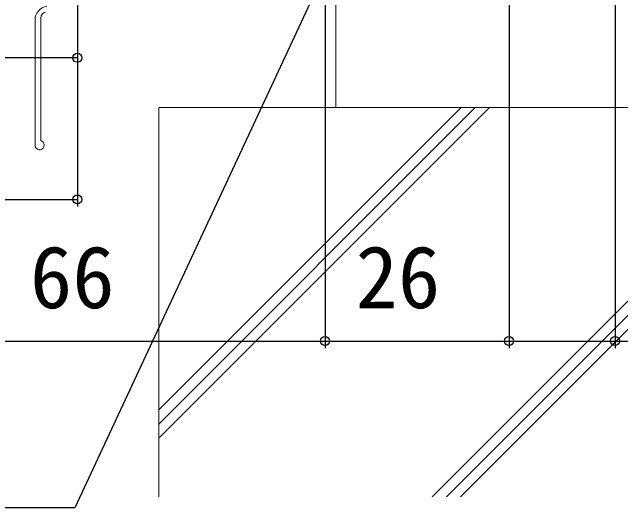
# Model space of a CAD drawing. Units: millimetres, scale not verified. Extents: x -525 to 525, y -783 to 779.
# Drawn here: x -347.2 to -261.2, y -125.1 to -55.1 of the extents above; entities that cross this region are included whole.
import ezdxf
from ezdxf.enums import TextEntityAlignment as Align

# ---------------------------------------------------------------- set-up
doc = ezdxf.new("R2010")
doc.units = ezdxf.units.MM
doc.header["$LTSCALE"] = 4
doc.layers.add('0-7_YKK_D', color=6, linetype='Continuous')
doc.layers.add('0-9_YSS_K', color=3, linetype='Continuous', lineweight=18)
doc.styles.add('ＭＳ ゴシック', font='')
doc.styles.get('ＭＳ ゴシック').set_extended_font_data('MS Gothic')

msp = doc.modelspace()

# ---------------------------------------------------------------- linework, layer by layer
at = {"layer": '0-7_YKK_D'}
for p, q in [((-262, 55.928), (-262, -102.572)), ((-277, 55.728), (-277, -102.572)), ((-277, 55.728), (-277, -102.572)), ((-338, -8.372), (-338, -82.572)), ((-338, -8.372), (-338, -62.572)), ((-303, -44.572), (-303, -102.572)), ((-303, -44.572), (-303, -102.572)), ((-365, -81.572), (-338, -81.572)), ((-369, -101.572), (-303, -101.572)), ((-303, -101.572), (-277, -101.572))]:
    msp.add_line(p, q, dxfattribs=at)
for points in [[(-280.762, -1.572), (-281.839, -3.883), (-338.375, -125.124), (-388.097, -125.124)], [(-338, -61.572), (-348, -61.572), (-369.55, -61.572)], [(-277, -101.572), (-262, -101.572), (-240.723, -101.572)]]:
    msp.add_lwpolyline(points, dxfattribs=at)
for centre in [(-338, -61.572), (-338, -81.572), (-303, -101.572), (-303, -101.572), (-277, -101.572), (-277, -101.572), (-262, -101.572)]:
    msp.add_circle(centre, 0.637, dxfattribs=at)
at = {"layer": '0-9_YSS_K'}
for p, q in [((-343.2, -55.917), (-343.2, -73.081)), ((-344, -73.917), (-344, -56.254)), ((-326.5, -68.572), (-176.5, -68.572)), ((-326.5, -68.572), (-326.5, -123.572)), ((-326.5, -111.307), (-283.765, -68.572)), ((-326.5, -113.307), (-281.765, -68.572)), ((-326.5, -115.307), (-279.765, -68.572)), ((-287.853, -123.572), (-232.853, -68.572)), ((-285.853, -123.572), (-230.853, -68.572)), ((-283.853, -123.572), (-228.853, -68.572))]:
    msp.add_line(p, q, dxfattribs=at)
msp.add_lwpolyline([(-301.5, -68.572), (-201.5, -68.572), (-201.5, -48.572), (-301.5, -48.572)], close=True, dxfattribs=at)
for centre, radius, start, end in [((-342, -56.254), 2, 99.71669, 180), ((-342.4, -55.917), 0.8, 99.71669, 180), ((-342.9, -73.081), 0.3, 180, 241.72629), ((-343.35, -73.917), 0.65, 180, 61.72629)]:
    msp.add_arc(centre, radius, start, end, dxfattribs=at)

# ---------------------------------------------------------------- texts
at = {"layer": '0-7_YKK_D', "style": 'ＭＳ ゴシック'}
for s, p in [('66', (-344.727, -99.572)), ('26', (-298.693, -99.572))]:
    msp.add_text(s, height=8.798, dxfattribs=at).set_placement(p, align=Align.BOTTOM_LEFT)

doc.saveas('drawing.dxf')
